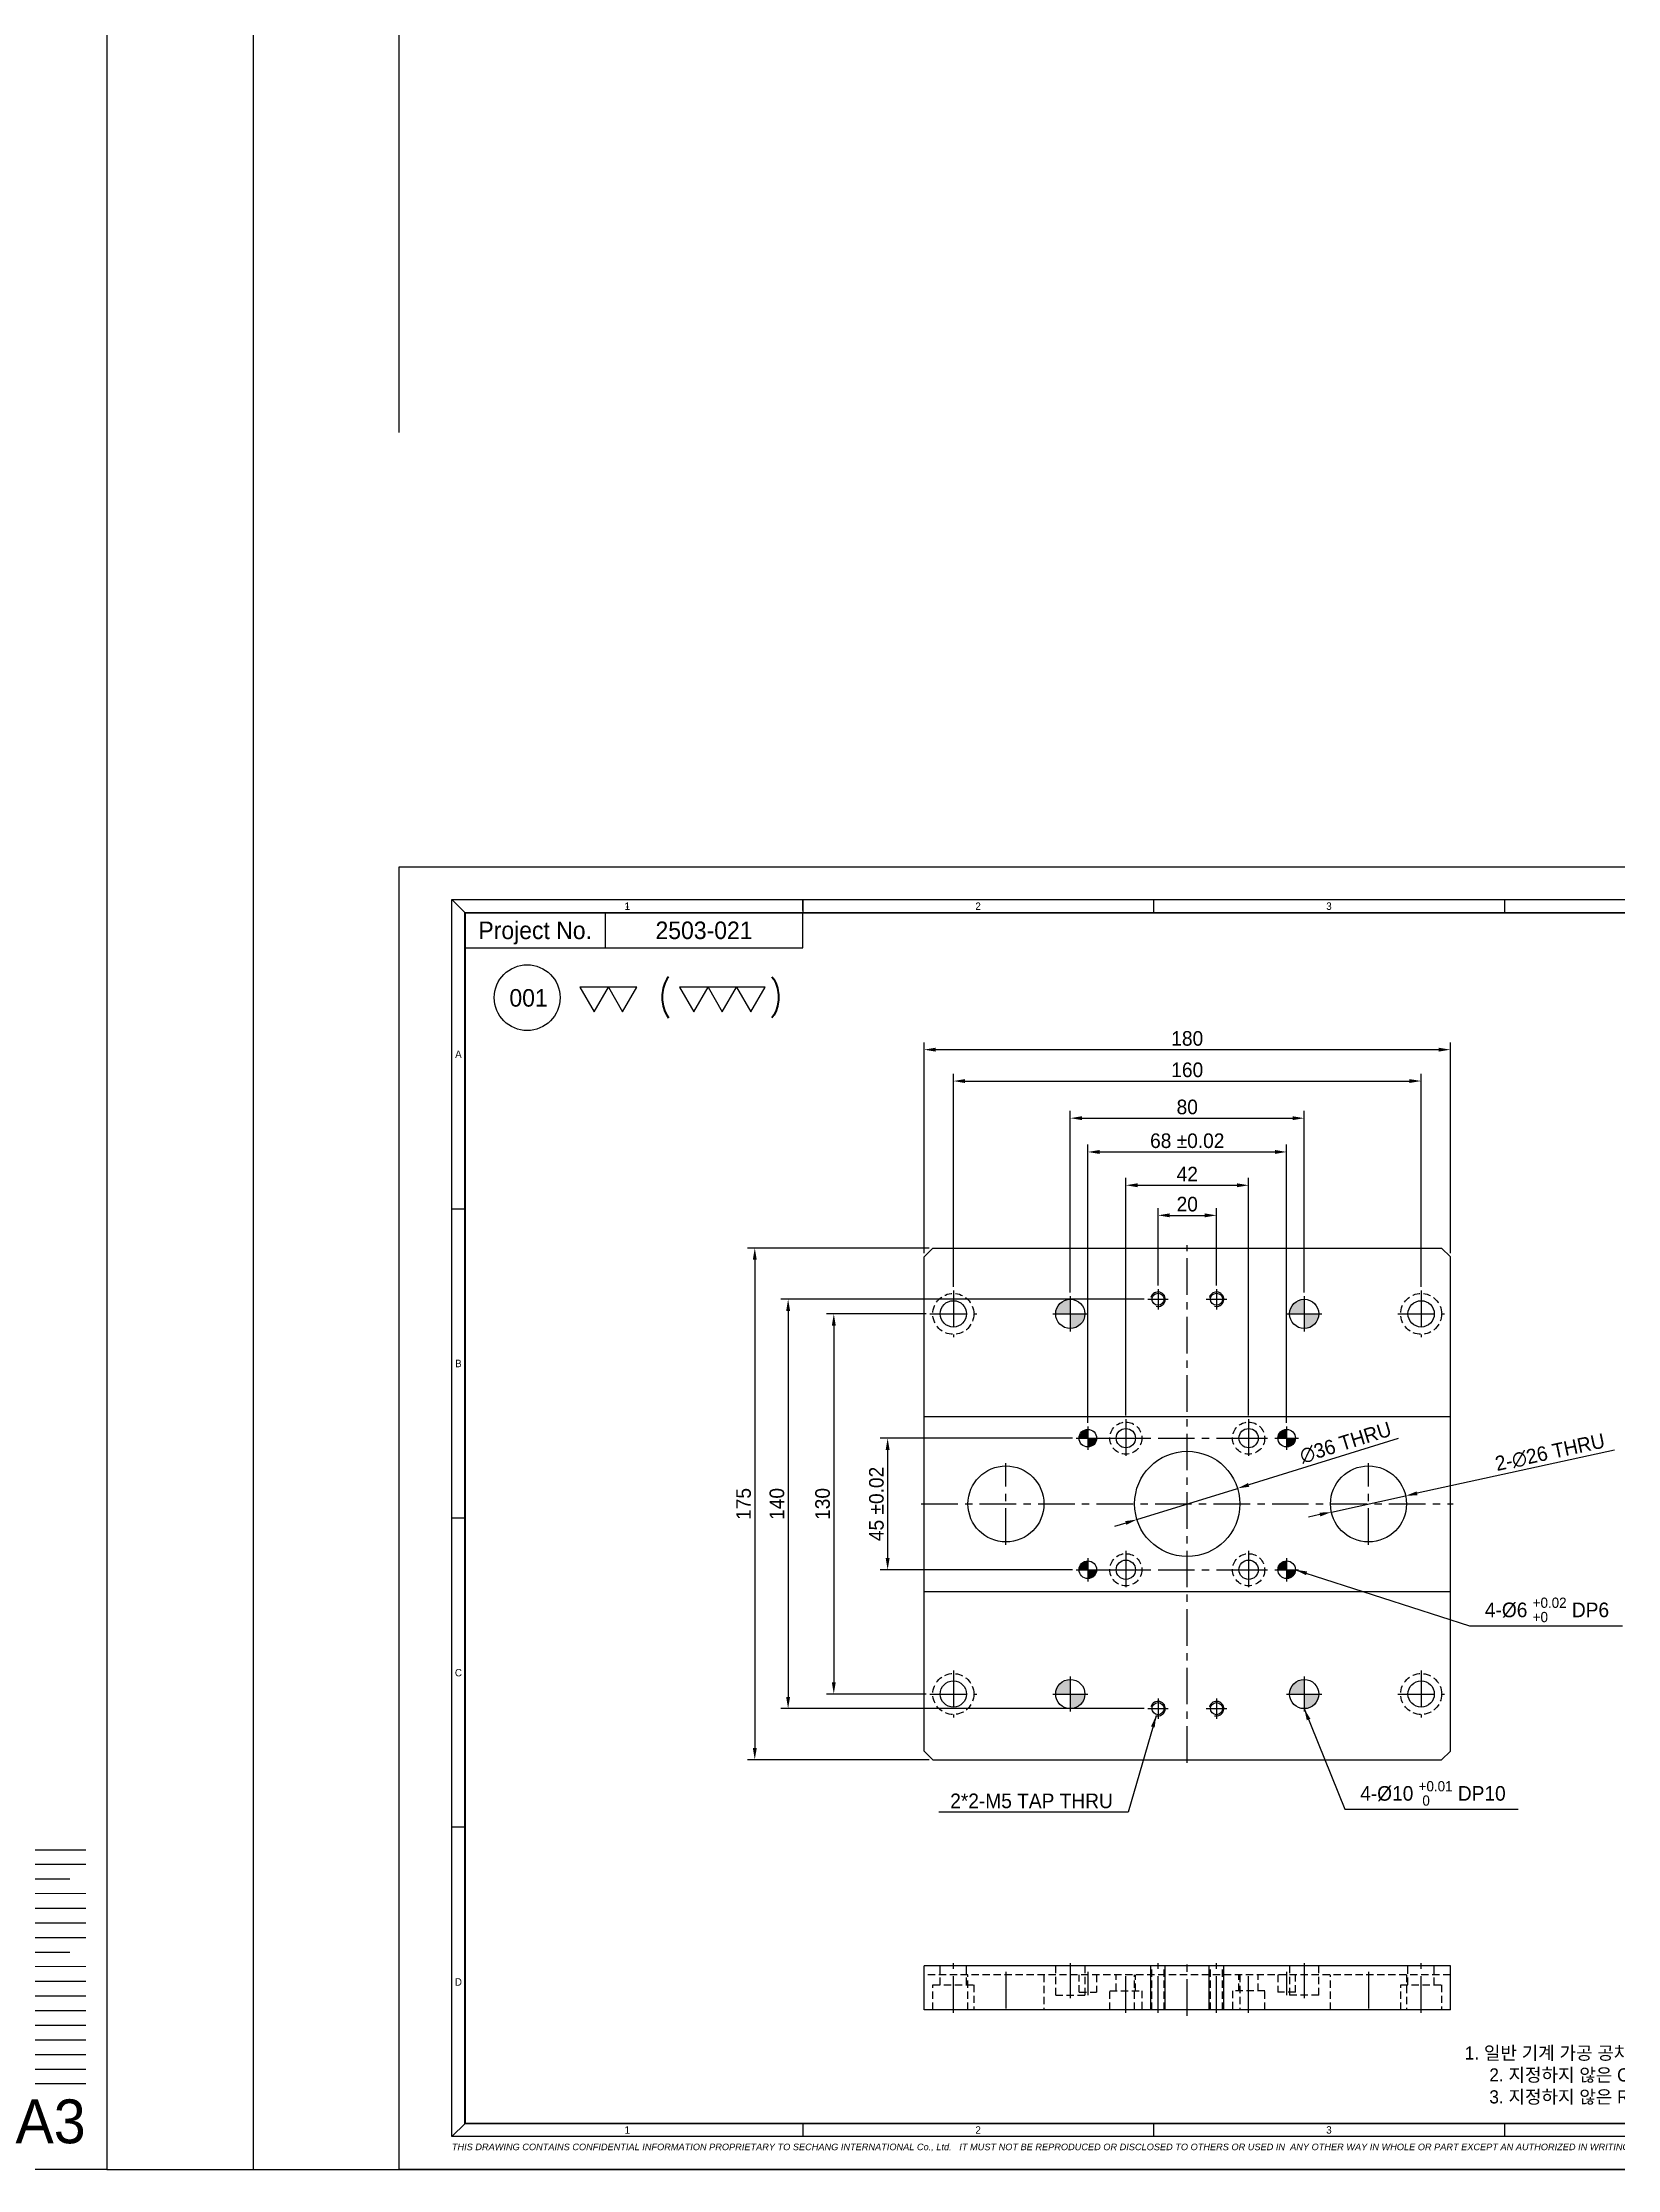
# Model space of a CAD drawing. Header units: inches. Extents: x 0 to 23821, y 0 to 11279.
# Drawn here: x 16678 to 17217, y 4213 to 4941 of the extents above; entities that cross this region are included whole.
import ezdxf
from ezdxf.enums import TextEntityAlignment as Align

# ---------------------------------------------------------------- set-up
doc = ezdxf.new("R2010")
doc.units = ezdxf.units.IN
doc.header["$LTSCALE"] = 10
doc.header["$MEASUREMENT"] = 0
for name, pattern in [('CENTER', [2, 1.25, -0.25, 0.25, -0.25]), ('HIDDEN', [0.375, 0.25, -0.125]), ('PHANTOM', [2.5, 1.25, -0.25, 0.25, -0.25, 0.25, -0.25])]:
    doc.linetypes.add(name, pattern=pattern)
doc.layers.get('Defpoints').update_dxf_attribs({"color": 8})
for name, color, linetype in [('11', 1, 'CENTER'), ('22', 2, 'HIDDEN'), ('44', 4, 'Continuous'), ('55', 5, 'Continuous'), ('66', 6, 'PHANTOM'), ('77', 40, 'HIDDEN'), ('99', 181, 'Continuous'), ('A', 8, 'Continuous'), ('B', 123, 'Continuous'), ('D', 3, 'Continuous'), ('G', 231, 'Continuous'), ('T', 3, 'Continuous'), ('V', 1, 'Continuous'), ('Y', 60, 'Continuous')]:
    doc.layers.add(name, color=color, linetype=linetype)
doc.layers.add('33', color=3, linetype='PHANTOM', lineweight=9)
doc.layers.add('88', color=35, linetype='Continuous', lineweight=5)
doc.styles.add('ROMANS', font='romans.shx', dxfattribs={"width": 0.9, "bigfont": 'whgtxt.shx'})
doc.styles.add('SCI', font='')
doc.styles.get('SCI').set_extended_font_data('Gulim')
doc.dimstyles.new('SCH', dxfattribs={"dimtxt": 2.5, "dimasz": 2, "dimexe": 1.25, "dimexo": 0.625, "dimtad": 1, "dimdec": 8, "dimtxsty": 'SCI', "dimcen": 2.5, "dimclrd": 4, "dimclre": 4, "dimclrt": 7, "dimadec": 8, "dimazin": 2, "dimtfac": 1, "dimtdec": 8, "dimtmove": 0, "dimatfit": 3, "dimfxl": 1, "dimarcsym": 0})

# ---------------------------------------------------------------- blocks, each defined once
blk = doc.blocks.new('A$C82e70aa9')
h = blk.add_hatch(color=5)
h.dxf.hatch_style = 1
h.paths.add_polyline_path([(290.08, -278.01), (288.21, -278.01), (288.21, -280.8), (291.94, -280.8)])
h.paths.add_polyline_path([(296.06, -278.01), (294.19, -278.01), (292.33, -280.8), (296.06, -280.8)])
h.paths.add_polyline_path([(296.06, -281), (288.21, -281), (288.21, -283.79), (296.06, -283.79)])
at = {"color": 2}
for p, q in [((12, -7.5), (15, -10.5)), ((92, -7.5), (92, -10.5)), ((92, -10), (92, -7.5)), ((172, -7.5), (172, -10.5)), ((252, -7.5), (252, -10.5)), ((412, -7.5), (409, -10.5)), ((15, -286.5), (12, -289.5)), ((92, -286.5), (92, -289.5)), ((172, -286.5), (172, -289.5)), ((252, -286.5), (252, -289.5)), ((332, -286.5), (332, -289.5)), ((409, -286.5), (412, -289.5))]:
    blk.add_line(p, q, dxfattribs=at)
at = {"color": 40}
for p, q in [((47, -18.5), (47, -10.5)), ((92, -18.5), (92, -10.5))]:
    blk.add_line(p, q, dxfattribs=at)
at = {"color": 3}
blk.add_line((304, -10.5), (409, -10.5), dxfattribs=at)
for p, q in [((12, -78), (15, -78)), ((409, -78), (412, -78)), ((15, -148.5), (12, -148.5)), ((412, -148.5), (409, -148.5)), ((15, -219), (12, -219)), ((412, -219), (409, -219)), ((284, -252.9), (409, -252.9)), ((284, -286.5), (284, -252.9)), ((409, -252.9), (409, -286.5)), ((284, -258.5), (409, -258.5)), ((284, -264.1), (409, -264.1)), ((307.5, -264.1), (307.5, -275.3)), ((318, -275.3), (318, -264.1)), ((328.5, -275.3), (328.5, -264.1)), ((339, -286.5), (339, -264.1)), ((307.5, -267.1), (339, -267.1)), ((397.5, -286.5), (397.5, -269.7)), ((402.5, -275.3), (409, -269.7)), ((402.5, -286.5), (402.5, -269.7)), ((284, -275.3), (409, -275.3)), ((402.5, -280.9), (409, -275.3)), ((414.97, -275.13), (418.57, -275.13)), ((288, -280.9), (288, -277.8)), ((288, -277.8), (290.19, -277.8)), ((290.19, -277.8), (292.13, -280.71)), ((294.08, -277.8), (292.13, -280.71)), ((294.08, -277.8), (296.27, -277.8)), ((296.27, -277.8), (296.27, -280.9)), ((288.21, -280.8), (288.21, -278.01)), ((288.21, -278.01), (290.08, -278.01)), ((290.08, -278.01), (291.94, -280.8)), ((294.19, -278.01), (292.33, -280.8)), ((294.19, -278.01), (296.06, -278.01)), ((296.06, -278.01), (296.06, -280.8)), ((288, -280.9), (288, -284)), ((291.94, -280.8), (288.21, -280.8)), ((296.06, -281), (288.21, -281)), ((288.21, -281), (288.21, -283.79)), ((296.06, -280.8), (292.33, -280.8)), ((296.06, -283.79), (296.06, -281)), ((296.27, -284), (296.27, -280.9)), ((288, -284), (296.27, -284)), ((288.21, -283.79), (296.06, -283.79)), ((284, -286.5), (409, -286.5))]:
    blk.add_line(p, q)
at = {"color": 1}
blk.add_lwpolyline([(0, 0), (420, 0), (420, -297), (0, -297)], close=True, dxfattribs=at)
at = {"color": 2}
blk.add_lwpolyline([(12, -7.5), (412, -7.5), (412, -289.5), (12, -289.5)], close=True, dxfattribs=at)
at = {"const_width": 0.4}
blk.add_lwpolyline([(15, -10.5), (409, -10.5), (409, -286.5), (15, -286.5)], close=True, dxfattribs=at)
at = {"color": 40}
blk.add_lwpolyline([(15, -18.5), (92, -18.5)], dxfattribs=at)
blk.add_circle((29.18, -29.85), 7.5)
at = {"layer": '11'}
blk.add_line((414.97, -276.13), (418.57, -276.13), dxfattribs=at)
at = {"layer": '22'}
blk.add_line((414.97, -277.13), (418.57, -277.13), dxfattribs=at)
at = {"layer": '33'}
blk.add_line((414.97, -278.13), (418.57, -278.13), dxfattribs=at)
at = {"layer": '44'}
blk.add_line((414.97, -279.13), (418.57, -279.13), dxfattribs=at)
at = {"layer": '55'}
blk.add_line((414.97, -280.13), (418.57, -280.13), dxfattribs=at)
at = {"layer": '66'}
blk.add_line((414.97, -281.13), (418.57, -281.13), dxfattribs=at)
at = {"layer": '77'}
blk.add_line((414.97, -282.13), (418.57, -282.13), dxfattribs=at)
at = {"layer": '88'}
blk.add_line((414.97, -283.13), (418.57, -283.13), dxfattribs=at)
at = {"layer": '99'}
blk.add_line((414.97, -284.13), (418.57, -284.13), dxfattribs=at)
at = {"layer": 'A'}
blk.add_line((414.97, -285.13), (418.57, -285.13), dxfattribs=at)
at = {"layer": 'B'}
blk.add_line((414.97, -286.13), (418.57, -286.13), dxfattribs=at)
at = {"layer": 'D'}
for p, q in [((289.5, -258.5), (289.5, -252.9)), ((328.5, -258.5), (328.5, -252.9)), ((359.5, -258.5), (359.5, -252.9)), ((365, -258.5), (365, -252.9)), ((381.5, -258.5), (381.5, -252.9)), ((289.5, -264.1), (289.5, -258.5)), ((328.5, -264.1), (328.5, -258.5)), ((359.5, -264.1), (359.5, -258.5)), ((365, -264.1), (365, -258.5)), ((381.5, -264.1), (381.5, -258.5)), ((352, -286.5), (352, -264.1)), ((307.5, -269.7), (284, -269.7)), ((339, -269.7), (409, -269.7)), ((307.5, -271.2), (339, -271.2)), ((339, -280.9), (409, -280.9)), ((414.97, -287.13), (418.57, -287.13))]:
    blk.add_line(p, q, dxfattribs=at)
at = {"layer": 'G'}
blk.add_line((414.97, -288.13), (418.57, -288.13), dxfattribs=at)
at = {"layer": 'T'}
blk.add_line((414.97, -289.13), (418.57, -289.13), dxfattribs=at)
at = {"layer": 'V'}
blk.add_line((414.97, -291.13), (418.57, -291.13), dxfattribs=at)
at = {"layer": 'Y'}
blk.add_line((414.97, -290.13), (418.57, -290.13), dxfattribs=at)
at = {"color": 2, "style": 'SCI'}
blk.add_text('1', height=1, dxfattribs=at).set_placement((52, -8.75), align=Align.MIDDLE_CENTER)
at = {"style": 'SCI'}
for s, height, p in [('Project No.', 4, (31, -14.5)), ('N0.', 1.5, (286.75, -261.3)), ('DESCRIPTION', 1.5, (309, -261.3)), ('SPECIFICATION', 1.5, (344, -261.3)), ("Q'TY", 1.5, (362.25, -261.3)), ('MATERIAL', 1.5, (373.25, -261.3)), ('FINISH / REMARK', 1.5, (395.25, -261.3)), ('이경중', 1.5, (312.75, -269.15)), ('0', 0.6, (413.97, -275.09))]:
    blk.add_text(s, height=height, dxfattribs=at).set_placement(p, align=Align.MIDDLE_CENTER)
at = {"linetype": 'Continuous', "style": 'SCI'}
blk.add_text('PLOT DATE : 2025/4/1/ 3:51 오후', height=1.92, dxfattribs=at).set_placement((411.86, -292.84), align=Align.RIGHT)
at = {"color": 2, "style": 'SCI'}
blk.add_text('A3', height=3, dxfattribs=at).set_placement((418.55, -296.11), align=Align.BOTTOM_RIGHT)
at = {"color": 2, "attachment_point": 5, "style": 'SCI'}
for s, insert, char_height, width in [('1', (52, -9), 1.7, 80), ('2', (132, -9), 1.7, 80), ('3', (212, -9), 1.7, 80), ('4', (292, -9), 1.7, 80), ('A', (13.5, -42.75), 1.7, 3), ('A', (410.5, -42.75), 1.7, 3), ('B', (13.5, -113.25), 1.7, 3), ('B', (410.5, -113.25), 1.7, 3), ('C', (13.5, -183.75), 1.7, 3), ('C', (410.5, -183.75), 1.7, 3), ('D', (13.5, -254.25), 1.7, 3), ('D', (410.5, -254.25), 1.7, 3), ('1. 일반 기계 가공 공차 : ±0.1\\P2. 지정하지 않은 C0.5\\P3. 지정하지 않은 R0.5', (267.28, -275.6), 3, 83.5818), ('1', (52, -288), 1.7, 80), ('2', (132, -288), 1.7, 80), ('3', (212, -288), 1.7, 80), ('4', (292, -288), 1.7, 80), ('5', (372, -288), 1.7, 80)]:
    blk.add_mtext(s, dxfattribs=dict(at, insert=insert, char_height=char_height, width=width))
at = {"style": 'SCI'}
for s, insert, char_height, width, attachment_point in [(' CUSTOMER', (295.75, -265.5), 1, 23.5, 5), ('DESIGN', (312.75, -265.6), 1, 10.5, 5), ('CHECK', (323.25, -265.6), 1, 10.5, 5), ('APPROVE', (333.75, -265.6), 1, 10.5, 5), ('TITLE', (345.5, -266.9), 1.5, 13, 5), ('\\pi1.42726;1', (402.5, -271.1), 1.5, 3.25, 4), (' PROJECT No.', (295.75, -271.1), 1, 23.5, 5), ('SUB SCRIPE', (345.5, -272.5), 1.5, 13, 5), (' PAGE', (400, -272.5), 1, 5, 5), ('\\pi1.42726;1', (405.75, -273.9), 1.5, 3.25, 4), ('\\pi1.42726;1', (402.5, -276.7), 1.5, 3.25, 4), ('{\\fGulim|b1|i0|c129|p50;\\T1.45;세창 인터내쇼날(주)}', (317.63, -279.65), 2.5, 38.7333, 5), ('DWG No.', (345.5, -278.1), 1.5, 13, 5), ('SCALE', (400, -278.1), 1, 5, 5), ('{\\fGulim|b1|i0|c129|p50;\\T1.05;SECHANG INTERNATIONAL CO., LTD.}', (317.63, -282.75), 1.5, 38.7333, 5), ('REF No.', (345.5, -283.7), 1.5, 13, 5), ('REV', (400, -283.7), 1, 5, 5)]:
    blk.add_mtext(s, dxfattribs=dict(at, insert=insert, char_height=char_height, width=width, attachment_point=attachment_point))
at = {"color": 3, "insert": (12, -292), "char_height": 1.5, "width": 400.0238, "attachment_point": 4, "style": 'SCI'}
blk.add_mtext('{\\fArial|b0|i1|c0|p34;THIS DRAWING CONTAINS CONFIDENTIAL INFORMATION PROPRIETARY TO SECHANG INTERNATIONAL Co., Ltd.   IT MUST NOT BE REPRODUCED OR DISCLOSED TO OTHERS OR USED IN  ANY OTHER WAY IN WHOLE OR PART EXCEPT AN AUTHORIZED IN WRITING BY SECHANG INTERNATIONAL Co., Ltd.  }', dxfattribs=at)
at = {"layer": '11', "style": 'SCI'}
blk.add_text('11', height=0.6, dxfattribs=at).set_placement((413.97, -276.09), align=Align.MIDDLE_CENTER)
at = {"layer": '22', "style": 'SCI'}
blk.add_text('22', height=0.6, dxfattribs=at).set_placement((413.97, -277.09), align=Align.MIDDLE_CENTER)
at = {"layer": '33', "style": 'SCI'}
blk.add_text('33', height=0.6, dxfattribs=at).set_placement((413.97, -278.09), align=Align.MIDDLE_CENTER)
at = {"layer": '44', "style": 'SCI'}
blk.add_text('44', height=0.6, dxfattribs=at).set_placement((413.97, -279.09), align=Align.MIDDLE_CENTER)
at = {"layer": '55', "style": 'SCI'}
blk.add_text('55', height=0.6, dxfattribs=at).set_placement((413.97, -280.09), align=Align.MIDDLE_CENTER)
at = {"layer": '66', "style": 'SCI'}
blk.add_text('66', height=0.6, dxfattribs=at).set_placement((413.97, -281.09), align=Align.MIDDLE_CENTER)
at = {"layer": '77', "style": 'SCI'}
blk.add_text('77', height=0.6, dxfattribs=at).set_placement((413.97, -282.09), align=Align.MIDDLE_CENTER)
at = {"layer": '88', "style": 'SCI'}
blk.add_text('88', height=0.6, dxfattribs=at).set_placement((413.97, -283.09), align=Align.MIDDLE_CENTER)
at = {"layer": '99', "style": 'SCI'}
blk.add_text('99', height=0.6, dxfattribs=at).set_placement((413.97, -284.09), align=Align.MIDDLE_CENTER)
at = {"layer": 'A', "style": 'SCI'}
blk.add_text('A', height=0.6, dxfattribs=at).set_placement((413.97, -285.09), align=Align.MIDDLE_CENTER)
at = {"layer": 'B', "style": 'SCI'}
blk.add_text('B', height=0.6, dxfattribs=at).set_placement((413.97, -286.09), align=Align.MIDDLE_CENTER)
at = {"layer": 'D', "style": 'SCI'}
blk.add_text('D', height=0.6, dxfattribs=at).set_placement((413.97, -287.09), align=Align.MIDDLE_CENTER)
at = {"layer": 'G', "style": 'SCI'}
blk.add_text('G', height=0.6, dxfattribs=at).set_placement((413.97, -288.09), align=Align.MIDDLE_CENTER)
at = {"layer": 'T', "style": 'SCI'}
blk.add_text('T', height=0.6, dxfattribs=at).set_placement((413.97, -289.09), align=Align.MIDDLE_CENTER)
at = {"layer": 'V', "style": 'SCI'}
blk.add_text('V', height=0.6, dxfattribs=at).set_placement((413.97, -291.09), align=Align.MIDDLE_CENTER)
at = {"layer": 'Y', "style": 'SCI'}
blk.add_text('Y', height=0.6, dxfattribs=at).set_placement((413.97, -290.09), align=Align.MIDDLE_CENTER)
blk = doc.blocks.new('A$C87889bc5')
for p, q in [((180, 0), (0, 0)), ((0, -15), (0, 0)), ((180, -15), (180, 0)), ((180, -15), (0, -15))]:
    blk.add_line(p, q)
at = {"layer": '11'}
for p, q in [((10, -16), (10, 1)), ((50, 1), (50, -11)), ((80, -16), (80, 1)), ((90, -17), (90, 2)), ((100, -16), (100, 1)), ((130, 1), (130, -11)), ((170, -16), (170, 1)), ((28, -2), (28, -16)), ((56, -2), (56, -10)), ((69, -16), (69, -2)), ((111, -16), (111, -2)), ((124, -2), (124, -10)), ((152, -2), (152, -16))]:
    blk.add_line(p, q, dxfattribs=at)
at = {"layer": '22'}
for p, q in [((5.5, -6.4), (5.5, 0)), ((14.5, -6.4), (14.5, 0)), ((45, -10), (45, 0)), ((55, 0), (55, -10)), ((77.93, -15), (77.93, 0)), ((82.07, -15), (82.07, 0)), ((125, 0), (125, -10)), ((135, -10), (135, 0)), ((165.5, -6.4), (165.5, 0)), ((174.5, -6.4), (174.5, 0)), ((3, -15), (3, -6.4)), ((3, -6.4), (17, -6.4)), ((17, -6.4), (17, -15)), ((97.93, -15), (97.93, 0)), ((102.07, -15), (102.07, 0)), ((163, -15), (163, -6.4)), ((163, -6.4), (177, -6.4)), ((177, -6.4), (177, -15)), ((45, -10), (55, -10)), ((135, -10), (125, -10))]:
    blk.add_line(p, q, dxfattribs=at)
at = {"layer": '77'}
for p, q in [((180, -3), (0, -3)), ((15, -15), (15, -3)), ((41, -3), (41, -15)), ((53, -9), (53, -3)), ((59, -3), (59, -9)), ((65.7, -8.5), (65.7, -3)), ((72, -15), (72, -3)), ((72.3, -8.5), (72.3, -3)), ((107.7, -8.5), (107.7, -3)), ((108, -3), (108, -15)), ((114.3, -8.5), (114.3, -3)), ((121, -3), (121, -9)), ((127, -9), (127, -3)), ((139, -15), (139, -3)), ((165, -3), (165, -15)), ((53, -9), (59, -9)), ((63.5, -15), (63.5, -8.5)), ((63.5, -8.5), (74.5, -8.5)), ((74.5, -8.5), (74.5, -15)), ((116.5, -8.5), (105.5, -8.5)), ((105.5, -8.5), (105.5, -15)), ((116.5, -15), (116.5, -8.5)), ((127, -9), (121, -9))]:
    blk.add_line(p, q, dxfattribs=at)
at = {"layer": 'T'}
for p, q in [((77.5, -15), (77.5, 0)), ((82.5, -15), (82.5, 0)), ((97.5, -15), (97.5, 0)), ((102.5, -15), (102.5, 0))]:
    blk.add_line(p, q, dxfattribs=at)
blk = doc.blocks.new('A$Cc94e9993')
h = blk.add_hatch(color=256)
h.dxf.hatch_style = 1
h.paths.add_polyline_path([(-40, 70, 0.414214), (-45, 65), (-40, 65)])
h.paths.add_polyline_path([(-35, 65), (-40, 65), (-40, 60, 0.414214)])
h = blk.add_hatch(color=256)
h.dxf.hatch_style = 1
h.paths.add_polyline_path([(40, 70, 0.414214), (35, 65), (40, 65)])
h.paths.add_polyline_path([(45, 65), (40, 65), (40, 60, 0.414214)])
h = blk.add_hatch(color=256)
h.dxf.hatch_style = 1
h.paths.add_polyline_path([(-34, 22.5), (-34, 25.5, 0.414214), (-37, 22.5)])
h.paths.add_polyline_path([(-34, 19.5, 0.414214), (-31, 22.5), (-34, 22.5)])
h = blk.add_hatch(color=256)
h.dxf.hatch_style = 1
h.paths.add_polyline_path([(34, 22.5), (34, 25.5, 0.414214), (31, 22.5)])
h.paths.add_polyline_path([(34, 19.5, 0.414214), (37, 22.5), (34, 22.5)])
h = blk.add_hatch(color=256)
h.dxf.hatch_style = 1
h.paths.add_polyline_path([(-34, -22.5), (-34, -19.5, 0.414214), (-37, -22.5)])
h.paths.add_polyline_path([(-34, -25.5, 0.414214), (-31, -22.5), (-34, -22.5)])
h = blk.add_hatch(color=256)
h.dxf.hatch_style = 1
h.paths.add_polyline_path([(34, -22.5), (34, -19.5, 0.414214), (31, -22.5)])
h.paths.add_polyline_path([(34, -25.5, 0.414214), (37, -22.5), (34, -22.5)])
h = blk.add_hatch(color=256)
h.dxf.hatch_style = 1
h.paths.add_polyline_path([(-40, -60, 0.414214), (-45, -65), (-40, -65)])
h.paths.add_polyline_path([(-35, -65), (-40, -65), (-40, -70, 0.414214)])
h = blk.add_hatch(color=256)
h.dxf.hatch_style = 1
h.paths.add_polyline_path([(40, -60, 0.414214), (35, -65), (40, -65)])
h.paths.add_polyline_path([(45, -65), (40, -65), (40, -70, 0.414214)])
for p, q in [((-90, 84.5), (-87, 87.5)), ((-87, 87.5), (87, 87.5)), ((87, 87.5), (90, 84.5)), ((-90, -84.5), (-90, 84.5)), ((90, -84.5), (90, 84.5)), ((-90, 29.9), (90, 29.9)), ((-90, -29.9), (90, -29.9)), ((-90, -84.5), (-87, -87.5)), ((87, -87.5), (90, -84.5)), ((-87, -87.5), (87, -87.5))]:
    blk.add_line(p, q)
for centre, radius in [((-80, 65), 4.5), ((-40, 65), 5), ((-10, 70), 2.07), ((10, 70), 2.07), ((40, 65), 5), ((80, 65), 4.5), ((-34, 22.5), 3), ((-21, 22.5), 3.3), ((21, 22.5), 3.3), ((34, 22.5), 3), ((0, 0), 18), ((-62, 0), 13), ((62, 0), 13), ((-34, -22.5), 3), ((-21, -22.5), 3.3), ((21, -22.5), 3.3), ((34, -22.5), 3), ((-80, -65), 4.5), ((-40, -65), 5), ((40, -65), 5), ((80, -65), 4.5), ((-10, -70), 2.07), ((10, -70), 2.07)]:
    blk.add_circle(centre, radius)
at = {"layer": '11'}
for p, q in [((0, -88.5), (0, 88.5)), ((-80, 73), (-80, 57)), ((-10, 73.5), (-10, 66.5)), ((10, 73.5), (10, 66.5)), ((80, 73), (80, 57)), ((-40, 71), (-40, 59)), ((-13.5, 70), (-6.5, 70)), ((6.5, 70), (13.5, 70)), ((40, 71), (40, 59)), ((-88, 65), (-72, 65)), ((-46, 65), (-34, 65)), ((34, 65), (46, 65)), ((72, 65), (88, 65)), ((-38, 22.5), (-30, 22.5)), ((-34, 26.5), (-34, 18.5)), ((-27.5, 22.5), (-14.5, 22.5)), ((-21, 29), (-21, 16)), ((14.5, 22.5), (27.5, 22.5)), ((21, 29), (21, 16)), ((30, 22.5), (38, 22.5)), ((34, 26.5), (34, 18.5)), ((-62, -14), (-62, 14)), ((62, -14), (62, 14)), ((-91, 0), (91, 0)), ((-34, -18.5), (-34, -26.5)), ((-21, -16), (-21, -29)), ((21, -16), (21, -29)), ((34, -18.5), (34, -26.5)), ((-38, -22.5), (-30, -22.5)), ((-27.5, -22.5), (-14.5, -22.5)), ((14.5, -22.5), (27.5, -22.5)), ((30, -22.5), (38, -22.5)), ((-80, -57), (-80, -73)), ((80, -57), (80, -73)), ((-88, -65), (-72, -65)), ((-46, -65), (-34, -65)), ((-40, -59), (-40, -71)), ((34, -65), (46, -65)), ((40, -59), (40, -71)), ((72, -65), (88, -65)), ((-13.5, -70), (-6.5, -70)), ((-10, -66.5), (-10, -73.5)), ((6.5, -70), (13.5, -70)), ((10, -66.5), (10, -73.5))]:
    blk.add_line(p, q, dxfattribs=at)
at = {"layer": '22'}
for centre, radius in [((-80, 65), 7), ((80, 65), 7), ((-21, 22.5), 5.5), ((21, 22.5), 5.5), ((-21, -22.5), 5.5), ((21, -22.5), 5.5), ((-80, -65), 7), ((80, -65), 7)]:
    blk.add_circle(centre, radius, dxfattribs=at)
at = {"layer": 'T'}
for centre in [(-10, 70), (10, 70), (-10, -70), (10, -70)]:
    blk.add_arc(centre, 2.5, 255, 165, dxfattribs=at)
blk = doc.blocks.new('*D1425')
at = {"color": 4, "lineweight": -2, "transparency": 16777216}
for p, q in [((17030.28, 4463.55), (16964.55, 4463.55)), ((16967.05, 4459.55), (16967.05, 4422.55)), ((17030.28, 4418.55), (16964.55, 4418.55))]:
    blk.add_line(p, q, dxfattribs=at)
at = {"color": 4, "transparency": 16777216}
for points in [[(16966.38, 4459.55), (16967.72, 4459.55), (16967.05, 4463.55)], [(16966.38, 4422.55), (16967.72, 4422.55), (16967.05, 4418.55)]]:
    blk.add_solid(points, dxfattribs=at)
at = {"layer": 'Defpoints', "color": 0, "transparency": 16777216}
for p in [(17031.53, 4463.55), (16967.05, 4418.55), (17031.53, 4418.55)]:
    blk.add_point(p, dxfattribs=at)
at = {"color": 7, "transparency": 16777216, "insert": (16963.23, 4441.05), "char_height": 5, "attachment_point": 5, "rotation": 90, "style": 'SCI'}
blk.add_mtext('45 %%P0.02', dxfattribs=at)
blk = doc.blocks.new('*D1426')
at = {"color": 4, "lineweight": -2, "transparency": 16777216}
for p, q in [((16980.28, 4506.05), (16946.14, 4506.05)), ((16948.64, 4502.05), (16948.64, 4380.05)), ((16980.28, 4376.05), (16946.14, 4376.05))]:
    blk.add_line(p, q, dxfattribs=at)
at = {"color": 4, "transparency": 16777216}
for points in [[(16947.97, 4502.05), (16949.3, 4502.05), (16948.64, 4506.05)], [(16947.97, 4380.05), (16949.3, 4380.05), (16948.64, 4376.05)]]:
    blk.add_solid(points, dxfattribs=at)
at = {"layer": 'Defpoints', "color": 0, "transparency": 16777216}
for p in [(16981.53, 4506.05), (16948.64, 4376.05), (16981.53, 4376.05)]:
    blk.add_point(p, dxfattribs=at)
at = {"color": 7, "transparency": 16777216, "insert": (16944.82, 4441.05), "char_height": 5, "attachment_point": 5, "rotation": 90, "style": 'SCI'}
blk.add_mtext('130', dxfattribs=at)
blk = doc.blocks.new('*D1427')
at = {"color": 4, "lineweight": -2, "transparency": 16777216}
for p, q in [((17054.78, 4511.05), (16930.52, 4511.05)), ((16933.02, 4507.05), (16933.02, 4375.05)), ((17054.78, 4371.05), (16930.52, 4371.05))]:
    blk.add_line(p, q, dxfattribs=at)
at = {"color": 4, "transparency": 16777216}
for points in [[(16932.35, 4507.05), (16933.69, 4507.05), (16933.02, 4511.05)], [(16932.35, 4375.05), (16933.69, 4375.05), (16933.02, 4371.05)]]:
    blk.add_solid(points, dxfattribs=at)
at = {"layer": 'Defpoints', "color": 0, "transparency": 16777216}
for p in [(17056.03, 4511.05), (16933.02, 4371.05), (17056.03, 4371.05)]:
    blk.add_point(p, dxfattribs=at)
at = {"color": 7, "transparency": 16777216, "insert": (16929.2, 4441.05), "char_height": 5, "attachment_point": 5, "rotation": 90, "style": 'SCI'}
blk.add_mtext('140', dxfattribs=at)
blk = doc.blocks.new('*D1428')
at = {"color": 4, "lineweight": -2, "transparency": 16777216}
for p, q in [((16981.28, 4528.55), (16919.11, 4528.55)), ((16921.61, 4524.55), (16921.61, 4357.55)), ((16981.28, 4353.55), (16919.11, 4353.55))]:
    blk.add_line(p, q, dxfattribs=at)
at = {"color": 4, "transparency": 16777216}
for points in [[(16920.95, 4524.55), (16922.28, 4524.55), (16921.61, 4528.55)], [(16920.95, 4357.55), (16922.28, 4357.55), (16921.61, 4353.55)]]:
    blk.add_solid(points, dxfattribs=at)
at = {"layer": 'Defpoints', "color": 0, "transparency": 16777216}
for p in [(16982.53, 4528.55), (16921.61, 4353.55), (16982.53, 4353.55)]:
    blk.add_point(p, dxfattribs=at)
at = {"color": 7, "transparency": 16777216, "insert": (16917.79, 4441.05), "char_height": 5, "attachment_point": 5, "rotation": 90, "style": 'SCI'}
blk.add_mtext('175', dxfattribs=at)
blk = doc.blocks.new('*D1429')
at = {"color": 4, "lineweight": -2, "transparency": 16777216}
for p, q in [((17059.53, 4515.8), (17059.53, 4542.24)), ((17063.53, 4539.74), (17075.53, 4539.74)), ((17079.53, 4515.8), (17079.53, 4542.24))]:
    blk.add_line(p, q, dxfattribs=at)
at = {"color": 4, "transparency": 16777216}
for points in [[(17063.53, 4540.41), (17063.53, 4539.07), (17059.53, 4539.74)], [(17075.53, 4540.41), (17075.53, 4539.07), (17079.53, 4539.74)]]:
    blk.add_solid(points, dxfattribs=at)
at = {"layer": 'Defpoints', "color": 0, "transparency": 16777216}
for p in [(17079.53, 4539.74), (17059.53, 4514.55), (17079.53, 4514.55)]:
    blk.add_point(p, dxfattribs=at)
at = {"color": 7, "transparency": 16777216, "insert": (17069.53, 4543.55), "char_height": 5, "attachment_point": 5, "style": 'SCI'}
blk.add_mtext('20', dxfattribs=at)
blk = doc.blocks.new('*D1430')
at = {"color": 4, "lineweight": -2, "transparency": 16777216}
for p, q in [((17048.53, 4471.3), (17048.53, 4552.53)), ((17052.53, 4550.03), (17086.53, 4550.03)), ((17090.53, 4471.3), (17090.53, 4552.53))]:
    blk.add_line(p, q, dxfattribs=at)
at = {"color": 4, "transparency": 16777216}
for points in [[(17052.53, 4550.7), (17052.53, 4549.36), (17048.53, 4550.03)], [(17086.53, 4550.7), (17086.53, 4549.36), (17090.53, 4550.03)]]:
    blk.add_solid(points, dxfattribs=at)
at = {"layer": 'Defpoints', "color": 0, "transparency": 16777216}
for p in [(17090.53, 4550.03), (17048.53, 4470.05), (17090.53, 4470.05)]:
    blk.add_point(p, dxfattribs=at)
at = {"color": 7, "transparency": 16777216, "insert": (17069.53, 4553.85), "char_height": 5, "attachment_point": 5, "style": 'SCI'}
blk.add_mtext('42', dxfattribs=at)
blk = doc.blocks.new('*D1431')
at = {"color": 4, "lineweight": -2, "transparency": 16777216}
for p, q in [((17035.53, 4468.8), (17035.53, 4563.92)), ((17039.53, 4561.42), (17099.53, 4561.42)), ((17103.53, 4468.8), (17103.53, 4563.92))]:
    blk.add_line(p, q, dxfattribs=at)
at = {"color": 4, "transparency": 16777216}
for points in [[(17039.53, 4562.09), (17039.53, 4560.75), (17035.53, 4561.42)], [(17099.53, 4562.09), (17099.53, 4560.75), (17103.53, 4561.42)]]:
    blk.add_solid(points, dxfattribs=at)
at = {"layer": 'Defpoints', "color": 0, "transparency": 16777216}
for p in [(17103.53, 4561.42), (17035.53, 4467.55), (17103.53, 4467.55)]:
    blk.add_point(p, dxfattribs=at)
at = {"color": 7, "transparency": 16777216, "insert": (17069.53, 4565.23), "char_height": 5, "attachment_point": 5, "style": 'SCI'}
blk.add_mtext('68 %%P0.02', dxfattribs=at)
blk = doc.blocks.new('*D1432')
at = {"color": 4, "lineweight": -2, "transparency": 16777216}
for p, q in [((17029.53, 4513.3), (17029.53, 4575.47)), ((17109.53, 4513.3), (17109.53, 4575.47)), ((17033.53, 4572.97), (17105.53, 4572.97))]:
    blk.add_line(p, q, dxfattribs=at)
at = {"color": 4, "transparency": 16777216}
for points in [[(17033.53, 4573.63), (17033.53, 4572.3), (17029.53, 4572.97)], [(17105.53, 4573.63), (17105.53, 4572.3), (17109.53, 4572.97)]]:
    blk.add_solid(points, dxfattribs=at)
at = {"layer": 'Defpoints', "color": 0, "transparency": 16777216}
for p in [(17109.53, 4572.97), (17029.53, 4512.05), (17109.53, 4512.05)]:
    blk.add_point(p, dxfattribs=at)
at = {"color": 7, "transparency": 16777216, "insert": (17069.53, 4576.78), "char_height": 5, "attachment_point": 5, "style": 'SCI'}
blk.add_mtext('80', dxfattribs=at)
blk = doc.blocks.new('*D1433')
at = {"color": 4, "lineweight": -2, "transparency": 16777216}
for p, q in [((16989.53, 4515.3), (16989.53, 4588.17)), ((16993.53, 4585.67), (17145.53, 4585.67)), ((17149.53, 4515.3), (17149.53, 4588.17))]:
    blk.add_line(p, q, dxfattribs=at)
at = {"color": 4, "transparency": 16777216}
for points in [[(16993.53, 4586.33), (16993.53, 4585), (16989.53, 4585.67)], [(17145.53, 4586.33), (17145.53, 4585), (17149.53, 4585.67)]]:
    blk.add_solid(points, dxfattribs=at)
at = {"layer": 'Defpoints', "color": 0, "transparency": 16777216}
for p in [(17149.53, 4585.67), (16989.53, 4514.05), (17149.53, 4514.05)]:
    blk.add_point(p, dxfattribs=at)
at = {"color": 7, "transparency": 16777216, "insert": (17069.53, 4589.48), "char_height": 5, "attachment_point": 5, "style": 'SCI'}
blk.add_mtext('160', dxfattribs=at)
blk = doc.blocks.new('*D1434')
at = {"color": 4, "lineweight": -2, "transparency": 16777216}
for p, q in [((16979.53, 4526.8), (16979.53, 4598.9)), ((17159.53, 4526.8), (17159.53, 4598.9)), ((16983.53, 4596.4), (17155.53, 4596.4))]:
    blk.add_line(p, q, dxfattribs=at)
at = {"color": 4, "transparency": 16777216}
for points in [[(16983.53, 4597.07), (16983.53, 4595.73), (16979.53, 4596.4)], [(17155.53, 4597.07), (17155.53, 4595.73), (17159.53, 4596.4)]]:
    blk.add_solid(points, dxfattribs=at)
at = {"layer": 'Defpoints', "color": 0, "transparency": 16777216}
for p in [(17159.53, 4596.4), (16979.53, 4525.55), (17159.53, 4525.55)]:
    blk.add_point(p, dxfattribs=at)
at = {"color": 7, "transparency": 16777216, "insert": (17069.53, 4600.22), "char_height": 5, "attachment_point": 5, "style": 'SCI'}
blk.add_mtext('180', dxfattribs=at)
blk = doc.blocks.new('*D1435')
at = {"color": 4, "lineweight": -2, "transparency": 16777216}
for p, q in [((17215.69, 4459.44), (17148.14, 4444.68)), ((17114.92, 4437.42), (17111.01, 4436.57)), ((17118.83, 4438.27), (17144.23, 4443.82))]:
    blk.add_line(p, q, dxfattribs=at)
at = {"color": 4, "transparency": 16777216}
for points in [[(17147.99, 4445.33), (17148.28, 4444.03), (17144.23, 4443.82)], [(17114.78, 4438.07), (17115.06, 4436.77), (17118.83, 4438.27)]]:
    blk.add_solid(points, dxfattribs=at)
at = {"layer": 'Defpoints', "color": 0, "transparency": 16777216}
for p in [(17118.83, 4438.27), (17144.23, 4443.82)]:
    blk.add_point(p, dxfattribs=at)
at = {"color": 7, "transparency": 16777216, "insert": (17193.61, 4458.64), "char_height": 5, "attachment_point": 5, "rotation": 12.32371, "style": 'SCI'}
blk.add_mtext('2-∅26 THRU', dxfattribs=at)
blk = doc.blocks.new('*D1436')
at = {"color": 4, "lineweight": -2, "transparency": 16777216}
for p, q in [((17141.71, 4463.44), (17090.54, 4447.57)), ((17052.34, 4435.72), (17086.72, 4446.38)), ((17048.52, 4434.53), (17044.7, 4433.35))]:
    blk.add_line(p, q, dxfattribs=at)
at = {"color": 4, "transparency": 16777216}
for points in [[(17090.34, 4448.2), (17090.74, 4446.93), (17086.72, 4446.38)], [(17048.32, 4435.17), (17048.71, 4433.89), (17052.34, 4435.72)]]:
    blk.add_solid(points, dxfattribs=at)
at = {"layer": 'Defpoints', "color": 0, "transparency": 16777216}
for p in [(17086.72, 4446.38), (17052.34, 4435.72)]:
    blk.add_point(p, dxfattribs=at)
at = {"color": 7, "transparency": 16777216, "insert": (17123.69, 4461.97), "char_height": 5, "attachment_point": 5, "rotation": 17.23291, "style": 'SCI'}
blk.add_mtext('∅36 THRU', dxfattribs=at)

msp = doc.modelspace()

# ---------------------------------------------------------------- linework, layer by layer
at = {"color": 40}
for p, q in [((16870.5, 4631.2121525), (16870.5, 4643.2121525)), ((16938, 4631.2121525), (16938, 4643.2121525))]:
    msp.add_line(p, q, dxfattribs=at)
at = {"color": 2}
msp.add_line((16938, 4647.7121525), (16938, 4643.2121525), dxfattribs=at)
for points in [[(16750, 4213.4621525), (20898.11994043, 4213.4621525), (20898.11994043, 5729.04840266), (16750, 5729.04840266)], [(16866.65120866, 4609.34591955), (16871.52620866, 4617.78966723), (16861.77620866, 4617.78966723)], [(16876.40120866, 4609.34591955), (16881.27620866, 4617.78966723), (16871.52620866, 4617.78966723)], [(16900.75353554, 4609.34591955), (16905.62853554, 4617.78966723), (16895.87853554, 4617.78966723)], [(16910.50353554, 4609.34591955), (16915.37853554, 4617.78966723), (16905.62853554, 4617.78966723)], [(16920.25353554, 4609.34591955), (16925.12853554, 4617.78966723), (16915.37853554, 4617.78966723)]]:
    msp.add_lwpolyline(points, close=True)
at = {"color": 40}
msp.add_lwpolyline([(16822.5, 4631.2121525), (16938, 4631.2121525)], dxfattribs=at)
at = {"layer": '11'}
for p, q in [((17039.52831925, 4463.54834773), (17099.52831925, 4463.54834773)), ((17039.52831925, 4418.54834773), (17099.52831925, 4418.54834773))]:
    msp.add_line(p, q, dxfattribs=at)
at = {"layer": 'Defpoints'}
for p, q in [((16800, 4807.4621525), (16800, 4955.9621525)), ((16700, 4213.4621525), (16800, 4213.4621525))]:
    msp.add_line(p, q, dxfattribs=at)

# ---------------------------------------------------------------- block references
for p, xscale, yscale, zscale in [((14600, 5698.4621525), 5, 5, 5), ((16800, 4658.9621525), 1.5, 1.5, 1.5)]:
    msp.add_blockref('A$C82e70aa9', p, dxfattribs=dict(xscale=xscale, yscale=yscale, zscale=zscale))
for name, p in [('A$Cc94e9993', (17069.52831925, 4441.04834773)), ('A$C87889bc5', (16979.52831925, 4283.04070615))]:
    msp.add_blockref(name, p)

# ---------------------------------------------------------------- texts
at = {"style": 'SCI'}
for s, p in [('Project No.', (16846.5, 4637.2121525)), ('2503-021', (16904.25, 4637.2121525)), ('001', (16844.23791243, 4614.11283256))]:
    msp.add_text(s, height=6, dxfattribs=at).set_placement(p, align=Align.MIDDLE_CENTER)
at = {"style": 'ROMANS', "width": 0.8}
for s, p in [('(', (16890.86716254, 4614.97508467)), (')', (16928.75575684, 4614.97508467))]:
    msp.add_text(s, height=9.23534903, dxfattribs=at).set_placement(p, align=Align.MIDDLE_CENTER)
at = {"color": 7, "char_height": 5, "style": 'SCI'}
for s, insert, attachment_point in [('\\A1;4-%%C6 {\\H0.7x;\\S+0.02^ +0;} DP6', (17171.32646039, 4400.6205857), 7), ('\\A1;4-%%C10 {\\H0.7x;\\S+0.01^  0;} DP10', (17128.68280777, 4337.86975974), 7), ('2*2-M5 TAP THRU', (17044.06313689, 4336.93807021), 9)]:
    msp.add_mtext(s, dxfattribs=dict(at, insert=insert, attachment_point=attachment_point))

# ---------------------------------------------------------------- dimensions: what is measured, and where the dimension line sits
for base, p1, p2, picture, middle in [((17159.5283192453, 4596.4010895471), (16979.5283192453, 4525.5483477347), (17159.5283192453, 4525.5483477347), '*D1434', (17069.5283192453, 4600.2209963381)), ((17149.5283192453, 4585.6650033828), (16989.5283192453, 4514.0483477347), (17149.5283192453, 4514.0483477347), '*D1433', (17069.5283192453, 4589.4849101737)), ((17109.5283192453, 4572.9655130603), (17029.5283192453, 4512.0483477347), (17109.5283192453, 4512.0483477347), '*D1432', (17069.5283192453, 4576.7787620617)), ((17090.5283192453, 4550.0291327197), (17048.5283192453, 4470.0483477347), (17090.5283192453, 4470.0483477347), '*D1430', (17069.5283192453, 4553.8457106158)), ((17079.5283192453, 4539.7415911958), (17059.5283192453, 4514.5483477347), (17079.5283192453, 4514.5483477347), '*D1429', (17069.5283192453, 4543.5548401972))]:
    dim = msp.add_linear_dim(base=base, p1=p1, p2=p2, dimstyle='SCH', override={"dimscale": 2, "dimcen": 1})
    dim.commit()
    dim.dimension.update_dxf_attribs({"geometry": picture, "text_midpoint": middle})
dim = msp.add_linear_dim(base=(17103.5283192453, 4561.4208422144), p1=(17035.5283192453, 4467.5483477347), p2=(17103.5283192453, 4467.5483477347), text='<> %%P0.02', dimstyle='SCH', override={"dimscale": 2, "dimcen": 1})
dim.commit()
dim.dimension.update_dxf_attribs({"geometry": '*D1431', "text_midpoint": (17069.5283192453, 4565.2340912158)})
for base, p1, p2, picture, middle in [((16921.6119247213, 4353.5483477347), (16982.5283192453, 4528.5483477347), (16982.5283192453, 4353.5483477347), '*D1428', (16917.7920179303, 4441.0483477347)), ((16933.0209953059, 4371.0483477347), (17056.0283192453, 4511.0483477347), (17056.0283192453, 4371.0483477347), '*D1427', (16929.201088515, 4441.0483477347)), ((16948.6368390534, 4376.0483477347), (16981.5283192453, 4506.0483477347), (16981.5283192453, 4376.0483477347), '*D1426', (16944.8169322625, 4441.0483477347))]:
    dim = msp.add_linear_dim(base=base, p1=p1, p2=p2, angle=90, dimstyle='SCH', override={"dimscale": 2, "dimcen": 1})
    dim.commit()
    dim.dimension.update_dxf_attribs({"geometry": picture, "text_midpoint": middle})
for p1, p2, text, picture, middle in [((17052.3363690538, 4435.7157265581), (17086.7202694368, 4446.3809689113), '<> THRU', '*D1436', (17124.8568076099, 4458.2102092707)), ((17118.8278739915, 4438.2736963413), (17144.2287644992, 4443.8229991281), '2-<> THRU', '*D1435', (17194.4546192079, 4454.7957827564))]:
    dim = msp.add_diameter_dim_2p(p1=p1, p2=p2, text=text, dimstyle='SCH', override={"dimscale": 2, "dimcen": 1})
    dim.commit()
    dim.dimension.update_dxf_attribs({"geometry": picture, "text_midpoint": middle, "dimtype": 163})
dim = msp.add_linear_dim(base=(16967.0512407035, 4418.5483477347), p1=(17031.5283192453, 4463.5483477347), p2=(17031.5283192453, 4418.5483477347), angle=90, text='<> %%P0.02', dimstyle='SCH', override={"dimscale": 2, "dimcen": 1})
dim.commit()
dim.dimension.update_dxf_attribs({"geometry": '*D1425', "text_midpoint": (16963.2346628074, 4441.0483477347)})

# ---------------------------------------------------------------- leaders
at = {"annotation_type": 0, "has_hookline": 1}
for points, hookline_direction, text_width in [([(17106.52831925, 4418.54834773), (17166.07646039, 4399.3705857), (17170.07646039, 4399.3705857)], 0, 47.08655126), ([(17058.88127163, 4368.63353317), (17049.31313689, 4335.68807021), (17045.31313689, 4335.68807021)], 1, 59.50066578), ([(17109.52831925, 4371.04834773), (17123.43280777, 4336.61975974), (17127.43280777, 4336.61975974)], 0, 54.03129161)]:
    msp.add_leader(points, dimstyle='SCH', override={"dimscale": 2, "dimgap": 0.625, "dimtad": 1, "dimcen": 1}, dxfattribs=dict(at, hookline_direction=hookline_direction, text_width=text_width))

doc.saveas('drawing.dxf')
